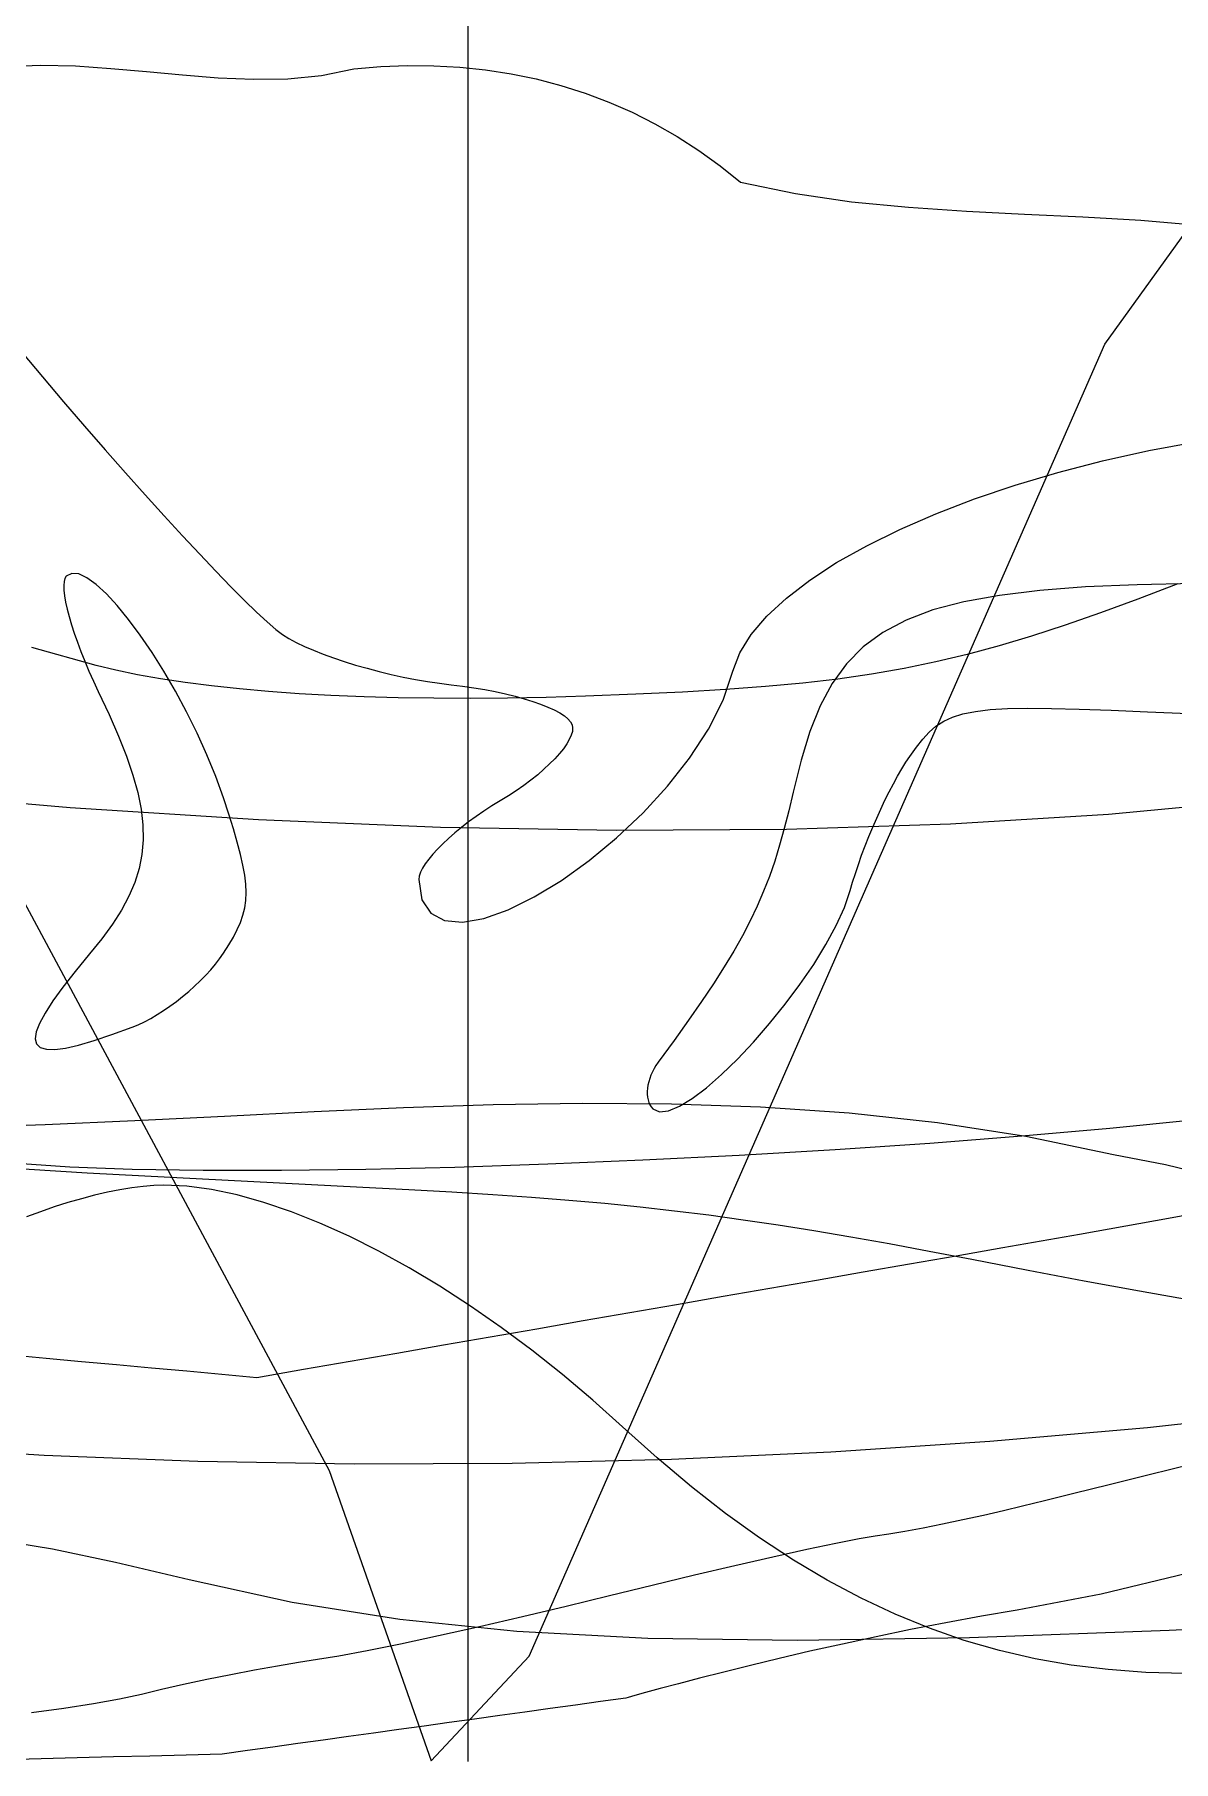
# Model space of a CAD drawing. Extents: x -75 to 75, y -75 to 75.
# Drawn here: x -5.25 to 8.81, y -74.9 to -53.59 of the extents above; entities that cross this region are included whole.
import ezdxf

# ---------------------------------------------------------------- set-up
doc = ezdxf.new("R2010")
doc.units = 0
for name, color, linetype in [('cat', 7, 'CONTINUOUS'), ('crosshair', 7, 'CONTINUOUS'), ('darth', 7, 'CONTINUOUS'), ('heart', 7, 'CONTINUOUS'), ('ironman', 7, 'CONTINUOUS'), ('jackskellington', 7, 'CONTINUOUS'), ('mushroom', 7, 'CONTINUOUS'), ('stormtrooper', 7, 'CONTINUOUS'), ('thundercats', 7, 'CONTINUOUS')]:
    doc.layers.add(name, color=color, linetype=linetype)

msp = doc.modelspace()

# ---------------------------------------------------------------- linework, layer by layer
at = {"layer": 'cat', "color": 7}
for p, q in [((8.588233, -68.224863), (9.510193, -68.055868)), ((6.704481, -68.559607), (7.651139, -68.39316)), ((7.651139, -68.39316), (8.588233, -68.224863)), ((6.128979, -68.659669), (6.704481, -68.559607)), ((4.977967, -68.859795), (5.553469, -68.759733)), ((5.553469, -68.759733), (6.128979, -68.659669)), ((3.826955, -69.059922), (4.402465, -68.95986)), ((4.402465, -68.95986), (4.977967, -68.859795)), ((2.675951, -69.260048), (3.251453, -69.159986)), ((3.251453, -69.159986), (3.826955, -69.059922)), ((0.949437, -69.56024), (1.524939, -69.460175)), ((1.524939, -69.460175), (2.100441, -69.360113)), ((2.100441, -69.360113), (2.675951, -69.260048)), ((-0.201575, -69.760366), (0.373926, -69.660302)), ((0.373926, -69.660302), (0.949437, -69.56024)), ((-5.537111, -69.8837), (-5.103753, -69.923262)), ((-1.352588, -69.960493), (-0.777077, -69.860431)), ((-0.777077, -69.860431), (-0.201575, -69.760366)), ((-5.103753, -69.923262), (-4.670384, -69.962821)), ((-4.670384, -69.962821), (-4.237026, -70.00238)), ((-4.237026, -70.00238), (-3.803668, -70.041939)), ((-3.803668, -70.041939), (-3.370307, -70.081501)), ((-3.370307, -70.081501), (-2.93695, -70.12106)), ((-2.503592, -70.160619), (-1.92809, -70.060558)), ((-1.92809, -70.060558), (-1.352588, -69.960493)), ((-2.93695, -70.12106), (-2.503592, -70.160619)), ((8.975777, -72.580576), (7.917221, -72.837322)), ((7.917221, -72.837322), (6.880994, -73.033424)), ((6.880994, -73.033424), (6.440886, -73.107282)), ((5.565661, -73.272503), (5.138281, -73.360729)), ((6.001155, -73.187515), (5.565661, -73.272503)), ((6.440886, -73.107282), (6.001155, -73.187515)), ((4.722872, -73.450775), (4.323293, -73.541024)), ((5.138281, -73.360729), (4.722872, -73.450775)), ((3.587136, -73.715956), (3.258283, -73.797606)), ((3.943428, -73.62996), (3.587136, -73.715956)), ((4.323293, -73.541024), (3.943428, -73.62996)), ((2.698342, -73.941683), (2.475006, -74.000972)), ((2.960733, -73.873388), (2.698342, -73.941683)), ((3.258283, -73.797606), (2.960733, -73.873388)), ((2.049285, -74.117736), (1.738005, -74.160939)), ((2.077818, -74.109636), (2.049285, -74.117736)), ((2.160881, -74.086466), (2.077818, -74.109636)), ((2.294559, -74.04974), (2.160881, -74.086466)), ((2.475006, -74.000972), (2.294559, -74.04974)), ((0.492889, -74.333749), (0.181609, -74.376949)), ((0.804169, -74.290547), (0.492889, -74.333749)), ((1.115446, -74.247344), (0.804169, -74.290547)), ((1.426728, -74.204141), (1.115446, -74.247344)), ((1.738005, -74.160939), (1.426728, -74.204141)), ((-1.063508, -74.549759), (-1.374776, -74.592962)), ((-0.752228, -74.506557), (-1.063508, -74.549759)), ((-0.440948, -74.463354), (-0.752228, -74.506557)), ((-0.129671, -74.420151), (-0.440948, -74.463354)), ((0.181609, -74.376949), (-0.129671, -74.420151)), ((-2.619893, -74.765772), (-2.931172, -74.808975)), ((-2.308616, -74.722569), (-2.619893, -74.765772)), ((-1.997336, -74.679367), (-2.308616, -74.722569)), ((-1.686056, -74.636164), (-1.997336, -74.679367)), ((-1.374776, -74.592962), (-1.686056, -74.636164)), ((-5.16889, -74.868665), (-5.616443, -74.880603)), ((-4.721347, -74.856727), (-5.16889, -74.868665)), ((-4.273802, -74.844789), (-4.721347, -74.856727)), ((-3.82626, -74.832851), (-4.273802, -74.844789)), ((-3.378715, -74.820913), (-3.82626, -74.832851)), ((-2.931172, -74.808975), (-3.378715, -74.820913))]:
    msp.add_line(p, q, dxfattribs=at)
at = {"layer": 'crosshair', "color": 7}
msp.add_open_spline([(0.09992, 74.90009), (0.09992, 24.966696), (0.09992, -24.966701), (0.09992, -74.900096)], degree=3, dxfattribs=at)
at = {"layer": 'darth', "color": 7}
for p, q in [((-5.028939, -72.280278), (-5.740657, -72.162066)), ((-4.24795, -72.444954), (-5.028939, -72.280278)), ((-3.341445, -72.660583), (-4.24795, -72.444954)), ((-2.069465, -72.937232), (-3.341445, -72.660583)), ((-0.738816, -73.148176), (-2.069465, -72.937232)), ((0.706545, -73.29547), (-0.738816, -73.148176)), ((2.322636, -73.380916), (0.706545, -73.29547)), ((8.755475, -73.284094), (6.291083, -73.37344)), ((11.614671, -73.140076), (8.755475, -73.284094)), ((4.165476, -73.406316), (2.322636, -73.380916)), ((6.291083, -73.37344), (4.165476, -73.406316))]:
    msp.add_line(p, q, dxfattribs=at)
at = {"layer": 'heart', "color": 7}
for p, q in [((7.963973, -57.410169), (19.420432, -41.508697)), ((-14.322763, -47.638225), (-1.613943, -71.309614)), ((0.855501, -73.602669), (7.963973, -57.410169)), ((-1.613943, -71.309614), (-0.352763, -74.890308)), ((-0.352763, -74.890308), (0.855501, -73.602669))]:
    msp.add_line(p, q, dxfattribs=at)
at = {"layer": 'ironman', "color": 7}
for p, q in [((-5.591419, -53.983337), (-5.173957, -53.967166)), ((-5.173957, -53.967166), (-4.744907, -53.978285)), ((-4.744907, -53.978285), (-4.30771, -54.008074)), ((-4.30771, -54.008074), (-3.865811, -54.047912)), ((-3.865811, -54.047912), (-3.422655, -54.089184)), ((-3.422655, -54.089184), (-2.981684, -54.123268)), ((-2.981684, -54.123268), (-2.546343, -54.141556)), ((-2.120075, -54.135404), (-1.706326, -54.096214)), ((-1.706326, -54.096214), (-1.308537, -54.015363)), ((-1.308537, -54.015363), (-0.976194, -53.986865)), ((-0.976194, -53.986865), (-0.64689, -53.973713)), ((-0.64689, -53.973713), (-0.320943, -53.975971)), ((-0.320943, -53.975971), (0.001331, -53.993553)), ((0.001331, -53.993553), (0.319615, -54.026551)), ((0.319615, -54.026551), (0.633592, -54.074983)), ((0.633592, -54.074983), (0.942946, -54.13887)), ((-2.546343, -54.141556), (-2.120075, -54.135404)), ((0.942946, -54.13887), (1.24736, -54.218236)), ((1.24736, -54.218236), (1.546518, -54.313108)), ((1.546518, -54.313108), (1.840102, -54.423505)), ((1.840102, -54.423505), (2.127797, -54.549455)), ((2.127797, -54.549455), (2.409285, -54.690981)), ((2.409285, -54.690981), (2.68425, -54.848102)), ((2.68425, -54.848102), (2.952375, -55.020848)), ((2.952375, -55.020848), (3.213344, -55.20924)), ((3.213344, -55.20924), (3.46684, -55.413298)), ((3.46684, -55.413298), (4.143174, -55.553511)), ((4.143174, -55.553511), (4.835648, -55.65315)), ((4.835648, -55.65315), (5.540462, -55.72191)), ((5.540462, -55.72191), (6.253817, -55.769499)), ((6.253817, -55.769499), (6.971913, -55.805606)), ((6.971913, -55.805606), (7.690952, -55.839941)), ((7.690952, -55.839941), (8.407135, -55.882201)), ((8.407135, -55.882201), (9.116661, -55.942086)), ((-1.798716, -66.88593), (-2.904495, -66.941215)), ((-0.693517, -66.8366), (-1.798716, -66.88593)), ((0.410623, -66.799559), (-0.693517, -66.8366)), ((1.513227, -66.78113), (0.410623, -66.799559)), ((2.613818, -66.787649), (1.513227, -66.78113)), ((3.711917, -66.825461), (2.613818, -66.787649)), ((4.807048, -66.900885), (3.711917, -66.825461)), ((5.898733, -67.020251), (4.807048, -66.900885)), ((-5.115884, -67.044333), (-6.220539, -67.079503)), ((-4.010376, -66.996127), (-5.115884, -67.044333)), ((-2.904495, -66.941215), (-4.010376, -66.996127)), ((6.986494, -67.189895), (5.898733, -67.020251)), ((8.069853, -67.416147), (6.986494, -67.189895)), ((8.711866, -67.536636), (8.069853, -67.416147)), ((9.340586, -67.689595), (8.711866, -67.536636))]:
    msp.add_line(p, q, dxfattribs=at)
at = {"layer": 'jackskellington', "color": 7}
for p, q in [((8.511071, -71.363041), (8.017713, -71.484592)), ((9.046216, -71.231396), (8.511071, -71.363041)), ((7.581737, -71.592211), (7.218736, -71.682057)), ((8.017713, -71.484592), (7.581737, -71.592211)), ((6.710379, -71.807005), (6.463457, -71.863819)), ((6.944307, -71.750295), (6.710379, -71.807005)), ((7.218736, -71.682057), (6.944307, -71.750295)), ((5.719283, -72.019637), (5.494941, -72.061632)), ((5.960453, -71.971656), (5.719283, -72.019637)), ((6.210996, -71.919208), (5.960453, -71.971656)), ((6.463457, -71.863819), (6.210996, -71.919208)), ((4.642991, -72.210264), (4.283636, -72.285973)), ((4.928449, -72.154457), (4.642991, -72.210264)), ((5.126564, -72.12157), (4.928449, -72.154457)), ((5.294883, -72.096114), (5.126564, -72.12157)), ((5.494941, -72.061632), (5.294883, -72.096114)), ((3.863826, -72.378564), (3.397005, -72.485019)), ((4.283636, -72.285973), (3.863826, -72.378564)), ((2.896617, -72.602321), (2.376105, -72.727453)), ((3.397005, -72.485019), (2.896617, -72.602321)), ((1.848913, -72.857394), (1.315076, -72.988362)), ((2.376105, -72.727453), (1.848913, -72.857394)), ((1.315076, -72.988362), (0.775522, -73.116432)), ((0.24503, -73.238383), (-0.261622, -73.350986)), ((0.775522, -73.116432), (0.24503, -73.238383)), ((-0.729655, -73.451026), (-1.144291, -73.535269)), ((-0.261622, -73.350986), (-0.729655, -73.451026)), ((-2.251574, -73.723492), (-2.534186, -73.774678)), ((-1.988623, -73.679177), (-2.251574, -73.723492)), ((-1.754255, -73.643487), (-1.988623, -73.679177)), ((-1.49075, -73.600499), (-1.754255, -73.643487)), ((-1.144291, -73.535269), (-1.49075, -73.600499)), ((-3.122697, -73.890626), (-3.41075, -73.951871)), ((-2.827535, -73.830976), (-3.122697, -73.890626)), ((-2.534186, -73.774678), (-2.827535, -73.830976)), ((-4.199211, -74.131511), (-4.521977, -74.189867)), ((-3.929834, -74.072112), (-4.199211, -74.131511)), ((-3.68277, -74.012953), (-3.929834, -74.072112)), ((-3.41075, -73.951871), (-3.68277, -74.012953)), ((-4.887519, -74.245885), (-5.285229, -74.298265)), ((-4.521977, -74.189867), (-4.887519, -74.245885))]:
    msp.add_line(p, q, dxfattribs=at)
at = {"layer": 'mushroom', "color": 7}
for p, q in [((-7.205569, -62.926762), (-4.80819, -63.128009)), ((8.006188, -63.210251), (9.879303, -63.036526)), ((-4.80819, -63.128009), (-2.485395, -63.275653)), ((-2.485395, -63.275653), (-0.237288, -63.369709)), ((6.057869, -63.330444), (8.006188, -63.210251)), ((-0.237288, -63.369709), (1.936027, -63.410186)), ((1.936027, -63.410186), (4.034447, -63.39709)), ((4.034447, -63.39709), (6.057869, -63.330444)), ((-4.597991, -67.640513), (-7.918506, -67.430675)), ((-1.194638, -67.819061), (-4.597991, -67.640513)), ((-0.629538, -67.847058), (-1.194638, -67.819061)), ((-0.097032, -67.876375), (-0.629538, -67.847058)), ((0.407135, -67.907518), (-0.097032, -67.876375)), ((0.88722, -67.940992), (0.407135, -67.907518)), ((1.347479, -67.9773), (0.88722, -67.940992)), ((1.792168, -68.016947), (1.347479, -67.9773)), ((2.225543, -68.060435), (1.792168, -68.016947)), ((2.65186, -68.108266), (2.225543, -68.060435)), ((3.075375, -68.160945), (2.65186, -68.108266)), ((3.500344, -68.218979), (3.075375, -68.160945)), ((3.931023, -68.282862), (3.500344, -68.218979)), ((4.371668, -68.353107), (3.931023, -68.282862)), ((4.826535, -68.430211), (4.371668, -68.353107)), ((5.299881, -68.51468), (4.826535, -68.430211)), ((5.795961, -68.607017), (5.299881, -68.51468)), ((6.319032, -68.707725), (5.795961, -68.607017)), ((7.017591, -68.842467), (6.319032, -68.707725)), ((7.70922, -68.972563), (7.017591, -68.842467)), ((8.391545, -69.097644), (7.70922, -68.972563)), ((9.062193, -69.217345), (8.391545, -69.097644))]:
    msp.add_line(p, q, dxfattribs=at)
at = {"layer": 'stormtrooper', "color": 7}
for p, q in [((-5.410791, -57.505306), (-5.150142, -57.815093)), ((-5.150142, -57.815093), (-4.889668, -58.120991)), ((-4.889668, -58.120991), (-4.631021, -58.421216)), ((-4.631021, -58.421216), (-4.375854, -58.713974)), ((-4.375854, -58.713974), (-4.125819, -58.99748)), ((7.934057, -58.851608), (8.503999, -58.725204)), ((8.503999, -58.725204), (9.090199, -58.616215)), ((-4.125819, -58.99748), (-3.882571, -59.269946)), ((6.854964, -59.151108), (7.383378, -58.99404)), ((7.383378, -58.99404), (7.934057, -58.851608)), ((6.351819, -59.321429), (6.854964, -59.151108)), ((-3.882571, -59.269946), (-3.647761, -59.529579)), ((5.876946, -59.503609), (6.351819, -59.321429)), ((-3.647761, -59.529579), (-3.423043, -59.774596)), ((5.43335, -59.69626), (5.876946, -59.503609)), ((-3.423043, -59.774596), (-3.210069, -60.003202)), ((5.024032, -59.897995), (5.43335, -59.69626)), ((-3.210069, -60.003202), (-3.010493, -60.213615)), ((4.651998, -60.107424), (5.024032, -59.897995)), ((-4.874111, -60.301615), (-4.884632, -60.339625)), ((-4.857079, -60.27534), (-4.874111, -60.301615)), ((-4.788933, -60.239698), (-4.857079, -60.27534)), ((-4.70305, -60.246613), (-4.788933, -60.239698)), ((-4.601715, -60.292861), (-4.70305, -60.246613)), ((-4.487211, -60.375227), (-4.601715, -60.292861)), ((-3.010493, -60.213615), (-2.825966, -60.404042)), ((4.320249, -60.32316), (4.651998, -60.107424)), ((-4.884632, -60.339625), (-4.888843, -60.388633)), ((-4.888843, -60.388633), (-4.886952, -60.447911)), ((-4.886952, -60.447911), (-4.879154, -60.516736)), ((-4.879154, -60.516736), (-4.865656, -60.594373)), ((-4.36182, -60.490492), (-4.487211, -60.375227)), ((-4.227827, -60.635439), (-4.36182, -60.490492)), ((-2.825966, -60.404042), (-2.658143, -60.572698)), ((4.031791, -60.54381), (4.320249, -60.32316)), ((6.660531, -60.510784), (6.22206, -60.590357)), ((7.160082, -60.450623), (6.660531, -60.510784)), ((7.725632, -60.407666), (7.160082, -60.450623)), ((8.362097, -60.379726), (7.725632, -60.407666)), ((9.074395, -60.36457), (8.362097, -60.379726)), ((-4.865656, -60.594373), (-4.846659, -60.6801)), ((-4.846659, -60.6801), (-4.822366, -60.773183)), ((-4.087515, -60.806849), (-4.227827, -60.635439)), ((-2.658143, -60.572698), (-2.508676, -60.717788)), ((-2.508676, -60.717788), (-2.379217, -60.837532)), ((3.789625, -60.767987), (4.031791, -60.54381)), ((5.839754, -60.691545), (5.508696, -60.816549)), ((6.22206, -60.590357), (5.839754, -60.691545)), ((-4.822366, -60.773183), (-4.792981, -60.872901)), ((-4.792981, -60.872901), (-4.758705, -60.978519)), ((-3.943168, -61.001504), (-4.087515, -60.806849)), ((-2.379217, -60.837532), (-2.271421, -60.930135)), ((-2.271421, -60.930135), (-2.186938, -60.99381)), ((3.596756, -60.994307), (3.789625, -60.767987)), ((5.508696, -60.816549), (5.223968, -60.96758)), ((-4.758705, -60.978519), (-4.719742, -61.089314)), ((-4.719742, -61.089314), (-4.676295, -61.204554)), ((-3.797068, -61.216187), (-3.943168, -61.001504)), ((-2.186938, -60.99381), (-2.108389, -61.042606)), ((-2.108389, -61.042606), (-2.017999, -61.091541)), ((-2.017999, -61.091541), (-1.916836, -61.1403)), ((-1.916836, -61.1403), (-1.805966, -61.18856)), ((3.456187, -61.221374), (3.596756, -60.994307)), ((4.980653, -61.146834), (4.773835, -61.356522)), ((5.223968, -60.96758), (4.980653, -61.146834)), ((-4.676295, -61.204554), (-4.628565, -61.323514)), ((-4.628565, -61.323514), (-4.576756, -61.445465)), ((-3.6515, -61.447677), (-3.797068, -61.216187)), ((-1.805966, -61.18856), (-1.686455, -61.236011)), ((-1.686455, -61.236011), (-1.559371, -61.282329)), ((-1.559371, -61.282329), (-1.42578, -61.327197)), ((-1.42578, -61.327197), (-1.286748, -61.3703)), ((-1.286748, -61.3703), (-1.143342, -61.411321)), ((3.370921, -61.447801), (3.456187, -61.221374)), ((4.773835, -61.356522), (4.598597, -61.598844)), ((-4.576756, -61.445465), (-4.52107, -61.569676)), ((-4.52107, -61.569676), (-4.461709, -61.695423)), ((-3.508746, -61.692759), (-3.6515, -61.447677)), ((-1.143342, -61.411321), (-0.996629, -61.449938)), ((-0.996629, -61.449938), (-0.847675, -61.485839)), ((-0.847675, -61.485839), (-0.697546, -61.518701)), ((-0.697546, -61.518701), (-0.547309, -61.54821)), ((-0.547309, -61.54821), (-0.398032, -61.574034)), ((-0.398032, -61.574034), (-0.250779, -61.595878)), ((3.249435, -61.804635), (3.370921, -61.447801)), ((-4.461709, -61.695423), (-4.326876, -61.982254)), ((-3.371091, -61.948212), (-3.508746, -61.692759)), ((-0.250779, -61.595878), (-0.106619, -61.613404)), ((-0.106619, -61.613404), (0.0345, -61.630281)), ((0.0345, -61.630281), (0.172826, -61.650234)), ((0.172826, -61.650234), (0.307594, -61.672981)), ((0.307594, -61.672981), (0.438038, -61.698268)), ((0.438038, -61.698268), (0.563392, -61.725869)), ((0.563392, -61.725869), (0.68289, -61.755508)), ((0.68289, -61.755508), (0.795766, -61.786937)), ((0.795766, -61.786937), (0.901255, -61.8199)), ((4.598597, -61.598844), (4.450022, -61.876006)), ((-4.326876, -61.982254), (-4.210616, -62.248709)), ((-3.240817, -62.210823), (-3.371091, -61.948212)), ((0.901255, -61.8199), (0.998589, -61.854145)), ((0.998589, -61.854145), (1.087005, -61.889414)), ((1.087005, -61.889414), (1.165734, -61.925457)), ((1.165734, -61.925457), (1.234012, -61.962022)), ((1.234012, -61.962022), (1.291073, -61.998849)), ((1.291073, -61.998849), (1.33615, -62.035687)), ((3.068559, -62.163966), (3.249435, -61.804635)), ((4.450022, -61.876006), (4.323192, -62.190209)), ((6.082728, -62.012562), (6.211478, -61.972568)), ((6.211478, -61.972568), (6.364129, -61.942396)), ((6.364129, -61.942396), (6.545271, -61.921342)), ((6.545271, -61.921342), (6.759489, -61.908698)), ((6.759489, -61.908698), (7.011372, -61.90376)), ((7.011372, -61.90376), (7.305508, -61.905735)), ((7.305508, -61.905735), (7.646483, -61.914117)), ((7.646483, -61.914117), (8.038886, -61.928087)), ((8.038886, -61.928087), (8.487303, -61.946968)), ((8.487303, -61.946968), (8.996323, -61.970025)), ((-3.120208, -62.477368), (-3.240817, -62.210823)), ((1.33615, -62.035687), (1.368478, -62.07228)), ((1.368478, -62.07228), (1.387291, -62.108379)), ((1.389791, -62.190125), (1.375907, -62.237942)), ((1.387291, -62.108379), (1.393738, -62.146778)), ((1.393738, -62.146778), (1.389791, -62.190125)), ((2.83757, -62.519645), (3.068559, -62.163966)), ((4.323192, -62.190209), (4.213191, -62.543662)), ((5.715001, -62.284844), (5.794017, -62.198521)), ((5.794017, -62.198521), (5.878585, -62.124833)), ((5.878585, -62.124833), (5.973293, -62.063082)), ((5.973293, -62.063082), (6.082728, -62.012562)), ((-4.210616, -62.248709), (-4.112996, -62.496742)), ((1.279185, -62.403389), (1.230107, -62.464264)), ((1.320149, -62.345056), (1.279185, -62.403389)), ((1.352541, -62.289746), (1.320149, -62.345056)), ((1.375907, -62.237942), (1.352541, -62.289746)), ((5.555275, -62.49823), (5.636949, -62.384514)), ((5.636949, -62.384514), (5.715001, -62.284844)), ((-4.112996, -62.496742), (-4.03408, -62.728314)), ((-3.011548, -62.744629), (-3.120208, -62.477368)), ((1.109427, -62.591721), (1.038737, -62.657338)), ((1.173369, -62.527203), (1.109427, -62.591721)), ((1.230107, -62.464264), (1.173369, -62.527203)), ((2.565744, -62.865531), (2.83757, -62.519645)), ((4.213191, -62.543662), (4.115102, -62.938567)), ((5.45591, -62.652072), (5.506269, -62.571128)), ((5.506269, -62.571128), (5.555275, -62.49823)), ((-4.03408, -62.728314), (-3.973934, -62.945374)), ((-2.91712, -63.009393), (-3.011548, -62.744629)), ((0.790731, -62.855969), (0.697604, -62.921171)), ((0.878933, -62.789943), (0.790731, -62.855969)), ((0.961754, -62.723573), (0.878933, -62.789943)), ((1.038737, -62.657338), (0.961754, -62.723573)), ((5.300483, -62.934667), (5.35264, -62.834689)), ((5.35264, -62.834689), (5.404575, -62.740207)), ((5.404575, -62.740207), (5.45591, -62.652072)), ((-3.973934, -62.945374), (-3.932623, -63.149878)), ((-2.851397, -63.211487), (-2.91712, -63.009393)), ((0.498392, -63.047163), (0.396186, -63.109419)), ((0.600005, -62.98506), (0.498392, -63.047163)), ((0.697604, -62.921171), (0.600005, -62.98506)), ((2.262357, -63.195477), (2.565744, -62.865531)), ((4.115102, -62.938567), (4.060973, -63.170348)), ((5.197009, -63.147716), (5.24848, -63.039292)), ((5.24848, -63.039292), (5.300483, -62.934667)), ((-3.932623, -63.149878), (-3.910211, -63.343782)), ((-2.794438, -63.393879), (-2.851397, -63.211487)), ((0.200886, -63.239684), (0.10882, -63.3067)), ((0.296846, -63.173757), (0.200886, -63.239684)), ((0.396186, -63.109419), (0.296846, -63.173757)), ((1.936686, -63.503339), (2.262357, -63.195477)), ((4.060973, -63.170348), (4.005776, -63.387803)), ((5.097169, -63.372563), (5.146446, -63.259089)), ((5.146446, -63.259089), (5.197009, -63.147716)), ((-3.910211, -63.343782), (-3.906766, -63.529041)), ((-2.746241, -63.55844), (-2.794438, -63.393879)), ((-0.061569, -63.442029), (-0.138864, -63.509344)), ((0.021164, -63.374315), (-0.061569, -63.442029)), ((0.10882, -63.3067), (0.021164, -63.374315)), ((4.005776, -63.387803), (3.948308, -63.593331)), ((5.003979, -63.602413), (5.049554, -63.487286)), ((5.049554, -63.487286), (5.097169, -63.372563)), ((-3.92235, -63.707608), (-3.957031, -63.88144)), ((-3.906766, -63.529041), (-3.92235, -63.707608)), ((-2.706807, -63.707047), (-2.746241, -63.55844)), ((-2.676135, -63.841574), (-2.706807, -63.707047)), ((-0.332976, -63.703942), (-0.383375, -63.764705)), ((-0.275082, -63.640798), (-0.332976, -63.703942)), ((-0.210206, -63.575765), (-0.275082, -63.640798)), ((-0.138864, -63.509344), (-0.210206, -63.575765)), ((1.598006, -63.78297), (1.936686, -63.503339)), ((3.948308, -63.593331), (3.887371, -63.789337)), ((4.960821, -63.717094), (5.003979, -63.602413)), ((-3.957031, -63.88144), (-4.010873, -64.05249)), ((-2.654226, -63.963894), (-2.676135, -63.841574)), ((-0.484455, -63.927736), (-0.499728, -63.974006)), ((-0.459629, -63.8771), (-0.484455, -63.927736)), ((-0.425764, -63.822588), (-0.459629, -63.8771)), ((-0.383375, -63.764705), (-0.425764, -63.822588)), ((1.255594, -64.02823), (1.598006, -63.78297)), ((3.887371, -63.789337), (3.821763, -63.978223)), ((4.883262, -63.941714), (4.920456, -63.830477)), ((4.920456, -63.830477), (4.960821, -63.717094)), ((-4.010873, -64.05249), (-4.083942, -64.222712)), ((-2.64108, -64.075883), (-2.654226, -63.963894)), ((-2.636696, -64.17941), (-2.64108, -64.075883)), ((-0.499728, -63.974006), (-0.504933, -64.015411)), ((-0.504933, -64.015411), (-0.466603, -64.266369)), ((0.918726, -64.232968), (1.255594, -64.02823)), ((3.821763, -63.978223), (3.750284, -64.16239)), ((4.819894, -64.15436), (4.849616, -64.049958)), ((4.849616, -64.049958), (4.883262, -63.941714)), ((-4.083942, -64.222712), (-4.176302, -64.394066)), ((-2.654215, -64.36859), (-2.641074, -64.276357)), ((-2.641074, -64.276357), (-2.636696, -64.17941)), ((-0.466603, -64.266369), (-0.357796, -64.433789)), ((0.596677, -64.391043), (0.918726, -64.232968)), ((3.671734, -64.344237), (3.584911, -64.526171)), ((3.750284, -64.16239), (3.671734, -64.344237)), ((4.74977, -64.360676), (4.819894, -64.15436)), ((-4.176302, -64.394066), (-4.288019, -64.568499)), ((-2.746209, -64.635761), (-2.706782, -64.546418)), ((-2.706782, -64.546418), (-2.676118, -64.457984)), ((-2.676118, -64.457984), (-2.654215, -64.36859)), ((-0.357796, -64.433789), (-0.187788, -64.523823)), ((-0.187788, -64.523823), (0.034144, -64.542619)), ((0.034144, -64.542619), (0.298725, -64.496309)), ((0.298725, -64.496309), (0.596677, -64.391043)), ((3.584911, -64.526171), (3.488617, -64.710589)), ((4.648307, -64.584405), (4.74977, -64.360676)), ((-4.419158, -64.747973), (-4.569784, -64.93444)), ((-4.288019, -64.568499), (-4.419158, -64.747973)), ((-2.851348, -64.824678), (-2.794398, -64.72789)), ((-2.794398, -64.72789), (-2.746209, -64.635761)), ((3.488617, -64.710589), (3.381648, -64.899898)), ((4.519872, -64.820727), (4.648307, -64.584405)), ((-4.569784, -64.93444), (-4.74828, -65.151167)), ((-2.963555, -64.99492), (-2.91706, -64.927999)), ((-2.91706, -64.927999), (-2.851348, -64.824678)), ((3.381648, -64.899898), (3.262807, -65.096494)), ((4.368831, -65.064818), (4.519872, -64.820727)), ((-4.74828, -65.151167), (-4.899471, -65.345005)), ((-3.202435, -65.266426), (-3.135933, -65.19891)), ((-3.135933, -65.19891), (-3.073568, -65.130841)), ((-3.073568, -65.130841), (-3.015916, -65.06269)), ((-3.015916, -65.06269), (-2.963555, -64.99492)), ((3.262807, -65.096494), (3.130892, -65.302785)), ((4.199551, -65.311858), (4.368831, -65.064818)), ((-4.899471, -65.345005), (-5.023165, -65.516283)), ((-3.420993, -65.460993), (-3.345542, -65.397933)), ((-3.345542, -65.397933), (-3.272497, -65.332923)), ((-3.272497, -65.332923), (-3.202435, -65.266426)), ((3.130892, -65.302785), (2.984702, -65.521165)), ((4.0164, -65.557027), (4.199551, -65.311858)), ((-5.023165, -65.516283), (-5.119172, -65.66533)), ((-3.656018, -65.633775), (-3.576808, -65.579379)), ((-3.576808, -65.579379), (-3.498274, -65.521628)), ((-3.498274, -65.521628), (-3.420993, -65.460993)), ((2.984702, -65.521165), (2.823037, -65.754044)), ((3.823743, -65.795508), (4.0164, -65.557027)), ((-5.187301, -65.792471), (-5.227359, -65.898037)), ((-5.119172, -65.66533), (-5.187301, -65.792471)), ((-4.293183, -65.931175), (-4.042026, -65.839089)), ((-4.042026, -65.839089), (-3.968086, -65.808473)), ((-3.968086, -65.808473), (-3.891939, -65.772165)), ((-3.891939, -65.772165), (-3.81416, -65.730636)), ((-3.81416, -65.730636), (-3.735328, -65.684349)), ((-3.735328, -65.684349), (-3.656018, -65.633775)), ((2.823037, -65.754044), (2.644697, -66.003819)), ((3.625947, -66.022471), (3.823743, -65.795508)), ((-5.227359, -65.898037), (-5.239156, -65.982353)), ((-5.239156, -65.982353), (-5.222502, -66.045749)), ((-5.222502, -66.045749), (-5.177203, -66.088551)), ((-4.705746, -66.0603), (-4.51436, -66.00505)), ((-4.51436, -66.00505), (-4.293183, -65.931175)), ((2.644697, -66.003819), (2.448481, -66.272893)), ((3.42738, -66.233102), (3.625947, -66.022471)), ((-5.177203, -66.088551), (-5.103069, -66.111072)), ((-5.103069, -66.111072), (-4.999909, -66.113612)), ((-4.999909, -66.113612), (-4.867532, -66.096594)), ((-4.867532, -66.096594), (-4.705746, -66.0603)), ((3.232408, -66.422578), (3.42738, -66.233102)), ((2.344641, -66.47259), (2.332617, -66.513188)), ((2.359624, -66.43182), (2.344641, -66.47259)), ((2.377534, -66.391175), (2.359624, -66.43182)), ((2.398336, -66.350941), (2.377534, -66.391175)), ((2.421996, -66.311416), (2.398336, -66.350941)), ((2.448481, -66.272893), (2.421996, -66.311416)), ((3.045398, -66.586075), (3.232408, -66.422578)), ((2.317585, -66.592696), (2.314643, -66.631018)), ((2.314643, -66.631018), (2.314797, -66.667995)), ((2.314797, -66.667995), (2.31808, -66.703332)), ((2.323587, -66.553323), (2.317585, -66.592696)), ((2.332617, -66.513188), (2.323587, -66.553323)), ((2.870716, -66.718778), (3.045398, -66.586075)), ((2.31808, -66.703332), (2.324525, -66.736739)), ((2.324525, -66.736739), (2.334167, -66.767919)), ((2.334167, -66.767919), (2.34704, -66.796581)), ((2.34704, -66.796581), (2.363176, -66.822433)), ((2.363176, -66.822433), (2.382611, -66.84518)), ((2.382611, -66.84518), (2.464311, -66.883878)), ((2.464311, -66.883878), (2.575806, -66.872505)), ((2.575806, -66.872505), (2.71273, -66.81586)), ((2.71273, -66.81586), (2.870716, -66.718778)), ((-4.670209, -67.956063), (-4.836771, -68.004408)), ((-4.507193, -67.913295), (-4.670209, -67.956063)), ((-4.348605, -67.876372), (-4.507193, -67.913295)), ((-4.195328, -67.845562), (-4.348605, -67.876372)), ((-4.048244, -67.821121), (-4.195328, -67.845562)), ((-3.908235, -67.803341), (-4.048244, -67.821121)), ((-3.776184, -67.792476), (-3.908235, -67.803341)), ((-3.652974, -67.788779), (-3.776184, -67.792476)), ((-3.367338, -67.802466), (-3.652974, -67.788779)), ((-3.06538, -67.842965), (-3.367338, -67.802466)), ((-2.748646, -67.909471), (-3.06538, -67.842965)), ((-2.41868, -68.001168), (-2.748646, -67.909471)), ((-5.177003, -68.116752), (-5.348908, -68.180215)), ((-5.005997, -68.058058), (-5.177003, -68.116752)), ((-4.836771, -68.004408), (-5.005997, -68.058058)), ((-2.077028, -68.117243), (-2.41868, -68.001168)), ((-1.725233, -68.256884), (-2.077028, -68.117243)), ((-1.364839, -68.419277), (-1.725233, -68.256884)), ((-0.997393, -68.603611), (-1.364839, -68.419277)), ((-0.624438, -68.809071), (-0.997393, -68.603611)), ((-0.247518, -69.034843), (-0.624438, -68.809071)), ((0.131821, -69.280114), (-0.247518, -69.034843)), ((0.512035, -69.544074), (0.131821, -69.280114)), ((0.89158, -69.825907), (0.512035, -69.544074)), ((1.268911, -70.124797), (0.89158, -69.825907)), ((1.642483, -70.439938), (1.268911, -70.124797)), ((2.010752, -70.77051), (1.642483, -70.439938)), ((2.438269, -71.154392), (2.010752, -70.77051)), ((2.861701, -71.510308), (2.438269, -71.154392)), ((3.282094, -71.838718), (2.861701, -71.510308)), ((3.700493, -72.140078), (3.282094, -71.838718)), ((4.117943, -72.41485), (3.700493, -72.140078)), ((4.53549, -72.663487), (4.117943, -72.41485)), ((4.954179, -72.886451), (4.53549, -72.663487)), ((5.375056, -73.084199), (4.954179, -72.886451)), ((5.799166, -73.25719), (5.375056, -73.084199)), ((6.227554, -73.405879), (5.799166, -73.25719)), ((6.661267, -73.530728), (6.227554, -73.405879)), ((7.101348, -73.632193), (6.661267, -73.530728)), ((7.548844, -73.710732), (7.101348, -73.632193)), ((8.0048, -73.766804), (7.548844, -73.710732)), ((8.470262, -73.800868), (8.0048, -73.766804)), ((8.946275, -73.813371), (8.470262, -73.800868))]:
    msp.add_line(p, q, dxfattribs=at)
at = {"layer": 'thundercats', "color": 7}
for p, q in [((8.864273, -60.368174), (8.370371, -60.556611)), ((7.908478, -60.726343), (7.472787, -60.878474)), ((8.370371, -60.556611), (7.908478, -60.726343)), ((7.472787, -60.878474), (7.05749, -61.014105)), ((-4.489377, -61.3747), (-5.280833, -61.152346)), ((6.656782, -61.134337), (6.264854, -61.240272)), ((7.05749, -61.014105), (6.656782, -61.134337)), ((5.875899, -61.33301), (5.48411, -61.413658)), ((6.264854, -61.240272), (5.875899, -61.33301)), ((-4.244806, -61.435313), (-4.489377, -61.3747)), ((-3.979244, -61.490852), (-4.244806, -61.435313)), ((-3.693321, -61.541702), (-3.979244, -61.490852)), ((-3.387754, -61.587823), (-3.693321, -61.541702)), ((4.668803, -61.543077), (4.233669, -61.594052)), ((5.08368, -61.483311), (4.668803, -61.543077)), ((5.48411, -61.413658), (5.08368, -61.483311)), ((-3.063257, -61.629166), (-3.387754, -61.587823)), ((-2.720547, -61.665688), (-3.063257, -61.629166)), ((-2.360338, -61.697342), (-2.720547, -61.665688)), ((-1.983346, -61.724069), (-2.360338, -61.697342)), ((-1.590286, -61.745856), (-1.983346, -61.724069)), ((-1.181874, -61.762648), (-1.590286, -61.745856)), ((-0.758826, -61.774389), (-1.181874, -61.762648)), ((-0.321856, -61.781021), (-0.758826, -61.774389)), ((0.12832, -61.782432), (-0.321856, -61.781021)), ((0.590986, -61.778763), (0.12832, -61.782432)), ((1.065428, -61.769845), (0.590986, -61.778763)), ((1.550929, -61.755678), (1.065428, -61.769845)), ((2.174444, -61.732112), (1.550929, -61.755678)), ((2.748669, -61.705273), (2.174444, -61.732112)), ((3.27941, -61.674048), (2.748669, -61.705273)), ((3.772474, -61.637342), (3.27941, -61.674048)), ((4.233669, -61.594052), (3.772474, -61.637342)), ((6.937461, -67.181324), (8.025162, -67.085834)), ((8.025162, -67.085834), (9.049506, -66.983257)), ((4.633451, -67.34821), (5.801769, -67.269021)), ((5.801769, -67.269021), (6.937461, -67.181324)), ((-5.463606, -67.515542), (-4.814164, -67.560591)), ((-0.058754, -67.565654), (1.086406, -67.527613)), ((1.086406, -67.527613), (2.260404, -67.478219)), ((2.260404, -67.478219), (3.447874, -67.418181)), ((3.447874, -67.418181), (4.633451, -67.34821)), ((-4.814164, -67.560591), (-4.043687, -67.59001)), ((-4.043687, -67.59001), (-3.167541, -67.604516)), ((-3.167541, -67.604516), (-2.201093, -67.604798)), ((-2.201093, -67.604798), (-1.159709, -67.591618)), ((-1.159709, -67.591618), (-0.058754, -67.565654)), ((10.409292, -70.574295), (8.488607, -70.782696)), ((6.54234, -70.952222), (4.580161, -71.082332)), ((8.488607, -70.782696), (6.54234, -70.952222)), ((-5.130931, -71.122661), (-6.985496, -71.004887)), ((-3.234254, -71.197764), (-5.130931, -71.122661)), ((2.611742, -71.172482), (0.646753, -71.222133)), ((4.580161, -71.082332), (2.611742, -71.172482)), ((-1.305136, -71.230741), (-3.234254, -71.197764)), ((0.646753, -71.222133), (-1.305136, -71.230741))]:
    msp.add_line(p, q, dxfattribs=at)

doc.saveas('drawing.dxf')
